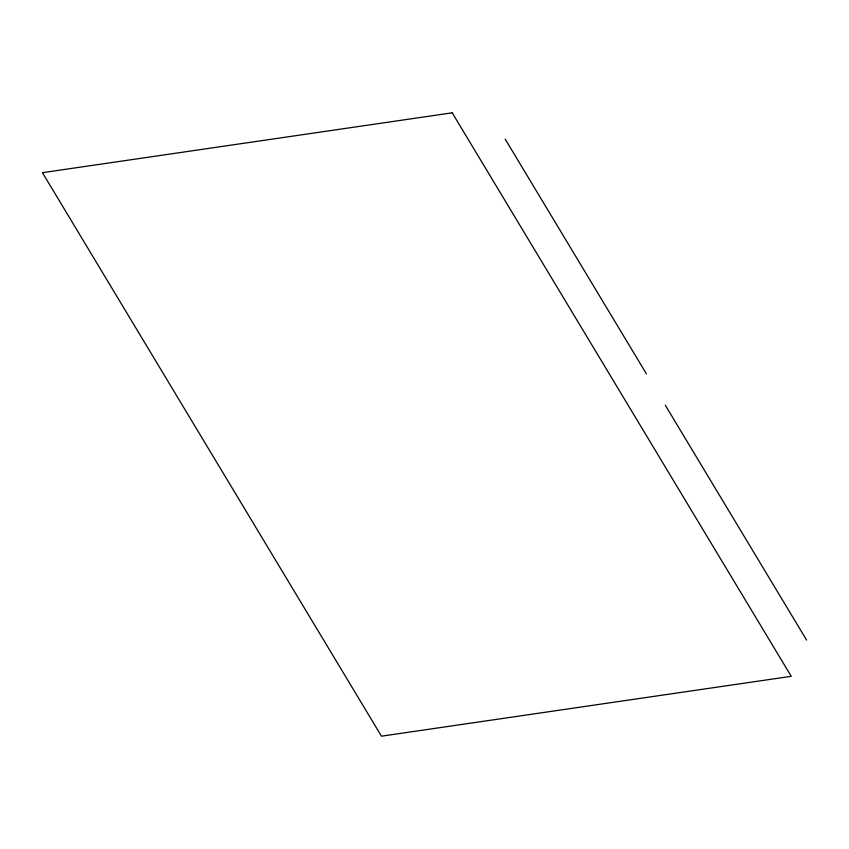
<?xml version="1.0" encoding="UTF-8"?>
<svg xmlns="http://www.w3.org/2000/svg" width="849" height="849" viewBox="0 0 849 849"><rect width="100%" height="100%" fill="white"/><g stroke="black" fill="none" stroke-linecap="round" stroke-linejoin="round"><path stroke-width="1.27" d="M505.197 139.13L646.46 373.921M665.298 405.228L806.55 640.019M452.22 112.821L42.45 172.687L381.466 736.179L791.236 676.313L452.22 112.821"/></g></svg>
